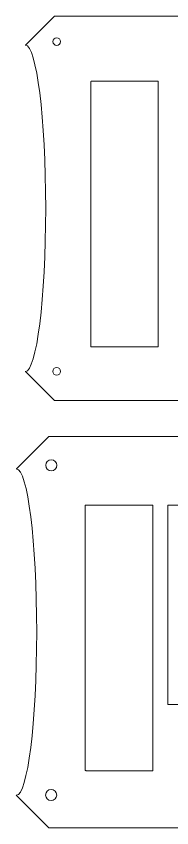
# Model space of a CAD drawing. Header units: millimetres. Extents: x -919 to 580, y -684 to 404.
# Drawn here: x -773.7 to -728.9, y 170.5 to 404.5 of the extents above; entities that cross this region are included whole.
import ezdxf

# ---------------------------------------------------------------- set-up
doc = ezdxf.new("R2010")
doc.units = ezdxf.units.MM
doc.header["$MEASUREMENT"] = 0
doc.layers.add('Layer 1', color=7, linetype='Continuous')

msp = doc.modelspace()

# ---------------------------------------------------------------- linework, layer by layer
at = {"layer": 'Layer 1', "color": 250, "lineweight": 20}
for centre, major_axis in [((-762.0283, 397.1754), (0, 1.1)), ((-762.0624, 302.0824), (0, 1.1)), ((-763.6151, 274.9959), (0, 1.6)), ((-763.6492, 179.9029), (0, 1.6))]:
    msp.add_ellipse(centre, major_axis=major_axis, ratio=1, dxfattribs=at)
for points, knots in [([(-771.0602, 396.1357), (-771.0602, 396.1357), (-762.7154, 404.4806), (-762.7154, 404.4806), (-762.7154, 404.4806), (-450.8923, 404.4806), (-450.8923, 404.4806), (-450.8923, 404.4806), (-442.5475, 396.1357), (-442.5475, 396.1357)], [0, 0, 0, 0, 0.33333333, 0.33333333, 0.33333333, 0.66666667, 0.66666667, 0.66666667, 1, 1, 1, 1]), ([(-771.0921, 396.1601), (-767.8481, 396.1351), (-765.2199, 375.0658), (-765.2199, 349.0842), (-765.2199, 323.0849), (-767.8515, 302.0083), (-771.0978, 302.0083)], [0, 0, 0, 0, 0.5, 0.5, 0.5, 1, 1, 1, 1]), ([(-442.5475, 302.0083), (-442.5475, 302.0083), (-450.8923, 293.6634), (-450.8923, 293.6634), (-450.8923, 293.6634), (-762.7154, 293.6634), (-762.7154, 293.6634), (-762.7154, 293.6634), (-771.0602, 302.0083), (-771.0602, 302.0083)], [0, 0, 0, 0, 0.33333333, 0.33333333, 0.33333333, 0.66666667, 0.66666667, 0.66666667, 1, 1, 1, 1]), ([(-773.6196, 273.9779), (-773.6196, 273.9779), (-764.3022, 283.3058), (-764.3022, 283.3058), (-764.3022, 283.3058), (-452.4791, 283.3058), (-452.4791, 283.3058), (-452.4791, 283.3058), (-443.114, 273.9794), (-443.114, 273.9794)], [0, 0, 0, 0, 0.33333333, 0.33333333, 0.33333333, 0.66666667, 0.66666667, 0.66666667, 1, 1, 1, 1]), ([(-773.6772, 273.9806), (-770.4332, 273.9556), (-767.805, 252.8863), (-767.805, 226.9047), (-767.805, 200.9054), (-770.4366, 179.8288), (-773.6829, 179.8288)], [0, 0, 0, 0, 0.5, 0.5, 0.5, 1, 1, 1, 1]), ([(-443.0976, 179.8293), (-443.0976, 179.8293), (-452.4791, 170.4752), (-452.4791, 170.4752), (-452.4791, 170.4752), (-764.3022, 170.4752), (-764.3022, 170.4752), (-764.3022, 170.4752), (-773.6829, 179.8288), (-773.6829, 179.8288)], [0, 0, 0, 0, 0.33333333, 0.33333333, 0.33333333, 0.66666667, 0.66666667, 0.66666667, 1, 1, 1, 1])]:
    msp.add_open_spline(points, degree=3, knots=knots, dxfattribs=at)
at = {"layer": 'Layer 1', "color": 250, "lineweight": 9}
for points, knots in [([(-752.2184, 309.2016), (-752.2184, 309.2016), (-752.2148, 309.1971), (-752.2148, 309.1971), (-752.2148, 309.1971), (-752.1978, 309.1787), (-752.1978, 309.1787), (-752.1978, 309.1787), (-752.1842, 309.1661), (-752.1842, 309.1661), (-752.1842, 309.1661), (-752.1749, 309.1588), (-752.1749, 309.1588), (-752.1749, 309.1588), (-752.1634, 309.1511), (-752.1634, 309.1511), (-752.1634, 309.1511), (-752.1434, 309.1399), (-752.1434, 309.1399), (-752.1434, 309.1399), (-752.1271, 309.1323), (-752.1271, 309.1323), (-752.1271, 309.1323), (-752.1072, 309.1268), (-752.1072, 309.1268), (-752.1072, 309.1268), (-752.0914, 309.1236), (-752.0914, 309.1236), (-752.0914, 309.1236), (-752.0715, 309.1214), (-752.0715, 309.1214), (-752.0715, 309.1214), (-751.9752, 309.1171), (-751.9752, 309.1171), (-751.9752, 309.1171), (-732.8085, 309.1171), (-732.8085, 309.1171), (-732.8085, 309.1171), (-732.8085, 377.4944), (-732.8085, 377.4944), (-732.8085, 377.4944), (-732.8084, 385.7192), (-732.8084, 385.7192), (-732.8084, 385.7192), (-751.9842, 385.7193), (-751.9842, 385.7193), (-751.9842, 385.7193), (-752.0728, 385.7158), (-752.0728, 385.7158), (-752.0728, 385.7158), (-752.0834, 385.7145), (-752.0834, 385.7145), (-752.0834, 385.7145), (-752.1076, 385.7096), (-752.1076, 385.7096), (-752.1076, 385.7096), (-752.1275, 385.7042), (-752.1275, 385.7042), (-752.1275, 385.7042), (-752.1333, 385.702), (-752.1333, 385.702), (-752.1333, 385.702), (-752.1427, 385.6977), (-752.1427, 385.6977), (-752.1427, 385.6977), (-752.1628, 385.6863), (-752.1628, 385.6863), (-752.1628, 385.6863), (-752.1761, 385.6775), (-752.1761, 385.6775), (-752.1761, 385.6775), (-752.1797, 385.6747), (-752.1797, 385.6747), (-752.1797, 385.6747), (-752.1975, 385.6581), (-752.1975, 385.6581), (-752.1975, 385.6581), (-752.2143, 385.6401), (-752.2143, 385.6401), (-752.2143, 385.6401), (-752.218, 385.6354), (-752.218, 385.6354), (-752.218, 385.6354), (-752.2264, 385.6227), (-752.2264, 385.6227), (-752.2264, 385.6227), (-752.2373, 385.6034), (-752.2373, 385.6034), (-752.2373, 385.6034), (-752.2415, 385.5943), (-752.2415, 385.5943), (-752.2415, 385.5943), (-752.2441, 385.5872), (-752.2441, 385.5872), (-752.2441, 385.5872), (-752.2497, 385.567), (-752.2497, 385.567), (-752.2497, 385.567), (-752.2544, 385.5435), (-752.2544, 385.5435), (-752.2544, 385.5435), (-752.2549, 385.54), (-752.2549, 385.54), (-752.2549, 385.54), (-752.258, 385.4518), (-752.258, 385.4518), (-752.258, 385.4518), (-752.2593, 309.3939), (-752.2593, 309.3939), (-752.2593, 309.3939), (-752.2558, 309.3046), (-752.2558, 309.3046), (-752.2558, 309.3046), (-752.2545, 309.2931), (-752.2545, 309.2931), (-752.2545, 309.2931), (-752.2496, 309.2693), (-752.2496, 309.2693), (-752.2496, 309.2693), (-752.2448, 309.2519), (-752.2448, 309.2519), (-752.2448, 309.2519), (-752.2416, 309.2432), (-752.2416, 309.2432), (-752.2416, 309.2432), (-752.2355, 309.23), (-752.2355, 309.23), (-752.2355, 309.23), (-752.226, 309.2131), (-752.226, 309.2131), (-752.226, 309.2131), (-752.2184, 309.2016), (-752.2184, 309.2016)], [0, 0, 0, 0, 0.02272727, 0.02272727, 0.02272727, 0.04545455, 0.04545455, 0.04545455, 0.06818182, 0.06818182, 0.06818182, 0.09090909, 0.09090909, 0.09090909, 0.11363636, 0.11363636, 0.11363636, 0.13636364, 0.13636364, 0.13636364, 0.15909091, 0.15909091, 0.15909091, 0.18181818, 0.18181818, 0.18181818, 0.20454545, 0.20454545, 0.20454545, 0.22727273, 0.22727273, 0.22727273, 0.25, 0.25, 0.25, 0.27272727, 0.27272727, 0.27272727, 0.29545455, 0.29545455, 0.29545455, 0.31818182, 0.31818182, 0.31818182, 0.34090909, 0.34090909, 0.34090909, 0.36363636, 0.36363636, 0.36363636, 0.38636364, 0.38636364, 0.38636364, 0.40909091, 0.40909091, 0.40909091, 0.43181818, 0.43181818, 0.43181818, 0.45454545, 0.45454545, 0.45454545, 0.47727273, 0.47727273, 0.47727273, 0.5, 0.5, 0.5, 0.52272727, 0.52272727, 0.52272727, 0.54545455, 0.54545455, 0.54545455, 0.56818182, 0.56818182, 0.56818182, 0.59090909, 0.59090909, 0.59090909, 0.61363636, 0.61363636, 0.61363636, 0.63636364, 0.63636364, 0.63636364, 0.65909091, 0.65909091, 0.65909091, 0.68181818, 0.68181818, 0.68181818, 0.70454545, 0.70454545, 0.70454545, 0.72727273, 0.72727273, 0.72727273, 0.75, 0.75, 0.75, 0.77272727, 0.77272727, 0.77272727, 0.79545455, 0.79545455, 0.79545455, 0.81818182, 0.81818182, 0.81818182, 0.84090909, 0.84090909, 0.84090909, 0.86363636, 0.86363636, 0.86363636, 0.88636364, 0.88636364, 0.88636364, 0.90909091, 0.90909091, 0.90909091, 0.93181818, 0.93181818, 0.93181818, 0.95454545, 0.95454545, 0.95454545, 0.97727273, 0.97727273, 0.97727273, 1, 1, 1, 1]), ([(-753.8052, 187.0221), (-753.8052, 187.0221), (-753.8016, 187.0176), (-753.8016, 187.0176), (-753.8016, 187.0176), (-753.7846, 186.9992), (-753.7846, 186.9992), (-753.7846, 186.9992), (-753.771, 186.9866), (-753.771, 186.9866), (-753.771, 186.9866), (-753.7617, 186.9793), (-753.7617, 186.9793), (-753.7617, 186.9793), (-753.7502, 186.9716), (-753.7502, 186.9716), (-753.7502, 186.9716), (-753.7302, 186.9604), (-753.7302, 186.9604), (-753.7302, 186.9604), (-753.7139, 186.9528), (-753.7139, 186.9528), (-753.7139, 186.9528), (-753.694, 186.9473), (-753.694, 186.9473), (-753.694, 186.9473), (-753.6782, 186.9441), (-753.6782, 186.9441), (-753.6782, 186.9441), (-753.6583, 186.9419), (-753.6583, 186.9419), (-753.6583, 186.9419), (-753.562, 186.9376), (-753.562, 186.9376), (-753.562, 186.9376), (-734.3953, 186.9376), (-734.3953, 186.9376), (-734.3953, 186.9376), (-734.3953, 255.3149), (-734.3953, 255.3149), (-734.3953, 255.3149), (-734.3952, 263.5397), (-734.3952, 263.5397), (-734.3952, 263.5397), (-753.571, 263.5398), (-753.571, 263.5398), (-753.571, 263.5398), (-753.6596, 263.5363), (-753.6596, 263.5363), (-753.6596, 263.5363), (-753.6702, 263.535), (-753.6702, 263.535), (-753.6702, 263.535), (-753.6944, 263.5301), (-753.6944, 263.5301), (-753.6944, 263.5301), (-753.7143, 263.5247), (-753.7143, 263.5247), (-753.7143, 263.5247), (-753.7201, 263.5225), (-753.7201, 263.5225), (-753.7201, 263.5225), (-753.7295, 263.5182), (-753.7295, 263.5182), (-753.7295, 263.5182), (-753.7496, 263.5068), (-753.7496, 263.5068), (-753.7496, 263.5068), (-753.7629, 263.498), (-753.7629, 263.498), (-753.7629, 263.498), (-753.7665, 263.4952), (-753.7665, 263.4952), (-753.7665, 263.4952), (-753.7843, 263.4786), (-753.7843, 263.4786), (-753.7843, 263.4786), (-753.8011, 263.4606), (-753.8011, 263.4606), (-753.8011, 263.4606), (-753.8048, 263.4559), (-753.8048, 263.4559), (-753.8048, 263.4559), (-753.8132, 263.4432), (-753.8132, 263.4432), (-753.8132, 263.4432), (-753.8241, 263.4239), (-753.8241, 263.4239), (-753.8241, 263.4239), (-753.8283, 263.4148), (-753.8283, 263.4148), (-753.8283, 263.4148), (-753.8309, 263.4077), (-753.8309, 263.4077), (-753.8309, 263.4077), (-753.8365, 263.3875), (-753.8365, 263.3875), (-753.8365, 263.3875), (-753.8412, 263.364), (-753.8412, 263.364), (-753.8412, 263.364), (-753.8417, 263.3605), (-753.8417, 263.3605), (-753.8417, 263.3605), (-753.8448, 263.2723), (-753.8448, 263.2723), (-753.8448, 263.2723), (-753.8461, 187.2144), (-753.8461, 187.2144), (-753.8461, 187.2144), (-753.8426, 187.1251), (-753.8426, 187.1251), (-753.8426, 187.1251), (-753.8413, 187.1136), (-753.8413, 187.1136), (-753.8413, 187.1136), (-753.8364, 187.0898), (-753.8364, 187.0898), (-753.8364, 187.0898), (-753.8316, 187.0724), (-753.8316, 187.0724), (-753.8316, 187.0724), (-753.8284, 187.0637), (-753.8284, 187.0637), (-753.8284, 187.0637), (-753.8223, 187.0505), (-753.8223, 187.0505), (-753.8223, 187.0505), (-753.8128, 187.0336), (-753.8128, 187.0336), (-753.8128, 187.0336), (-753.8052, 187.0221), (-753.8052, 187.0221)], [0, 0, 0, 0, 0.02272727, 0.02272727, 0.02272727, 0.04545455, 0.04545455, 0.04545455, 0.06818182, 0.06818182, 0.06818182, 0.09090909, 0.09090909, 0.09090909, 0.11363636, 0.11363636, 0.11363636, 0.13636364, 0.13636364, 0.13636364, 0.15909091, 0.15909091, 0.15909091, 0.18181818, 0.18181818, 0.18181818, 0.20454545, 0.20454545, 0.20454545, 0.22727273, 0.22727273, 0.22727273, 0.25, 0.25, 0.25, 0.27272727, 0.27272727, 0.27272727, 0.29545455, 0.29545455, 0.29545455, 0.31818182, 0.31818182, 0.31818182, 0.34090909, 0.34090909, 0.34090909, 0.36363636, 0.36363636, 0.36363636, 0.38636364, 0.38636364, 0.38636364, 0.40909091, 0.40909091, 0.40909091, 0.43181818, 0.43181818, 0.43181818, 0.45454545, 0.45454545, 0.45454545, 0.47727273, 0.47727273, 0.47727273, 0.5, 0.5, 0.5, 0.52272727, 0.52272727, 0.52272727, 0.54545455, 0.54545455, 0.54545455, 0.56818182, 0.56818182, 0.56818182, 0.59090909, 0.59090909, 0.59090909, 0.61363636, 0.61363636, 0.61363636, 0.63636364, 0.63636364, 0.63636364, 0.65909091, 0.65909091, 0.65909091, 0.68181818, 0.68181818, 0.68181818, 0.70454545, 0.70454545, 0.70454545, 0.72727273, 0.72727273, 0.72727273, 0.75, 0.75, 0.75, 0.77272727, 0.77272727, 0.77272727, 0.79545455, 0.79545455, 0.79545455, 0.81818182, 0.81818182, 0.81818182, 0.84090909, 0.84090909, 0.84090909, 0.86363636, 0.86363636, 0.86363636, 0.88636364, 0.88636364, 0.88636364, 0.90909091, 0.90909091, 0.90909091, 0.93181818, 0.93181818, 0.93181818, 0.95454545, 0.95454545, 0.95454545, 0.97727273, 0.97727273, 0.97727273, 1, 1, 1, 1]), ([(-463.0131, 263.497), (-463.0131, 263.497), (-463.0306, 263.5086), (-463.0306, 263.5086), (-463.0306, 263.5086), (-463.0478, 263.5183), (-463.0478, 263.5183), (-463.0478, 263.5183), (-463.0545, 263.5214), (-463.0545, 263.5214), (-463.0545, 263.5214), (-463.065, 263.5253), (-463.065, 263.5253), (-463.065, 263.5253), (-463.0831, 263.5303), (-463.0831, 263.5303), (-463.0831, 263.5303), (-463.1067, 263.5351), (-463.1067, 263.5351), (-463.1067, 263.5351), (-463.1086, 263.5353), (-463.1086, 263.5353), (-463.1086, 263.5353), (-463.1978, 263.5384), (-463.1978, 263.5384), (-463.1978, 263.5384), (-730.0336, 263.5397), (-730.0336, 263.5397), (-730.0336, 263.5397), (-730.0337, 255.3089), (-730.0337, 255.3089), (-730.0337, 255.3089), (-730.0337, 205.9891), (-730.0337, 205.9891), (-730.0337, 205.9891), (-706.2197, 205.9891), (-706.2197, 205.9891), (-706.2197, 205.9891), (-706.2197, 186.9376), (-706.2197, 186.9376), (-706.2197, 186.9376), (-486.7449, 186.9376), (-486.7449, 186.9376), (-486.7449, 186.9376), (-486.7449, 205.9891), (-486.7449, 205.9891), (-486.7449, 205.9891), (-462.9329, 205.9891), (-462.9329, 205.9891), (-462.9329, 205.9891), (-462.9329, 263.2725), (-462.9329, 263.2725), (-462.9329, 263.2725), (-462.936, 263.3619), (-462.936, 263.3619), (-462.936, 263.3619), (-462.9364, 263.3652), (-462.9364, 263.3652), (-462.9364, 263.3652), (-462.9398, 263.3822), (-462.9398, 263.3822), (-462.9398, 263.3822), (-462.9468, 263.4073), (-462.9468, 263.4073), (-462.9468, 263.4073), (-462.9492, 263.4136), (-462.9492, 263.4136), (-462.9492, 263.4136), (-462.9545, 263.4251), (-462.9545, 263.4251), (-462.9545, 263.4251), (-462.9645, 263.4431), (-462.9645, 263.4431), (-462.9645, 263.4431), (-462.9713, 263.4532), (-462.9713, 263.4532), (-462.9713, 263.4532), (-462.9806, 263.465), (-462.9806, 263.465), (-462.9806, 263.465), (-462.9953, 263.4808), (-462.9953, 263.4808), (-462.9953, 263.4808), (-463.0102, 263.4947), (-463.0102, 263.4947), (-463.0102, 263.4947), (-463.0131, 263.497), (-463.0131, 263.497)], [0, 0, 0, 0, 0.03448276, 0.03448276, 0.03448276, 0.06896552, 0.06896552, 0.06896552, 0.10344828, 0.10344828, 0.10344828, 0.13793103, 0.13793103, 0.13793103, 0.17241379, 0.17241379, 0.17241379, 0.20689655, 0.20689655, 0.20689655, 0.24137931, 0.24137931, 0.24137931, 0.27586207, 0.27586207, 0.27586207, 0.31034483, 0.31034483, 0.31034483, 0.34482759, 0.34482759, 0.34482759, 0.37931034, 0.37931034, 0.37931034, 0.4137931, 0.4137931, 0.4137931, 0.44827586, 0.44827586, 0.44827586, 0.48275862, 0.48275862, 0.48275862, 0.51724138, 0.51724138, 0.51724138, 0.55172414, 0.55172414, 0.55172414, 0.5862069, 0.5862069, 0.5862069, 0.62068966, 0.62068966, 0.62068966, 0.65517241, 0.65517241, 0.65517241, 0.68965517, 0.68965517, 0.68965517, 0.72413793, 0.72413793, 0.72413793, 0.75862069, 0.75862069, 0.75862069, 0.79310345, 0.79310345, 0.79310345, 0.82758621, 0.82758621, 0.82758621, 0.86206897, 0.86206897, 0.86206897, 0.89655172, 0.89655172, 0.89655172, 0.93103448, 0.93103448, 0.93103448, 0.96551724, 0.96551724, 0.96551724, 1, 1, 1, 1])]:
    msp.add_open_spline(points, degree=3, knots=knots, dxfattribs=at)

doc.saveas('drawing.dxf')
